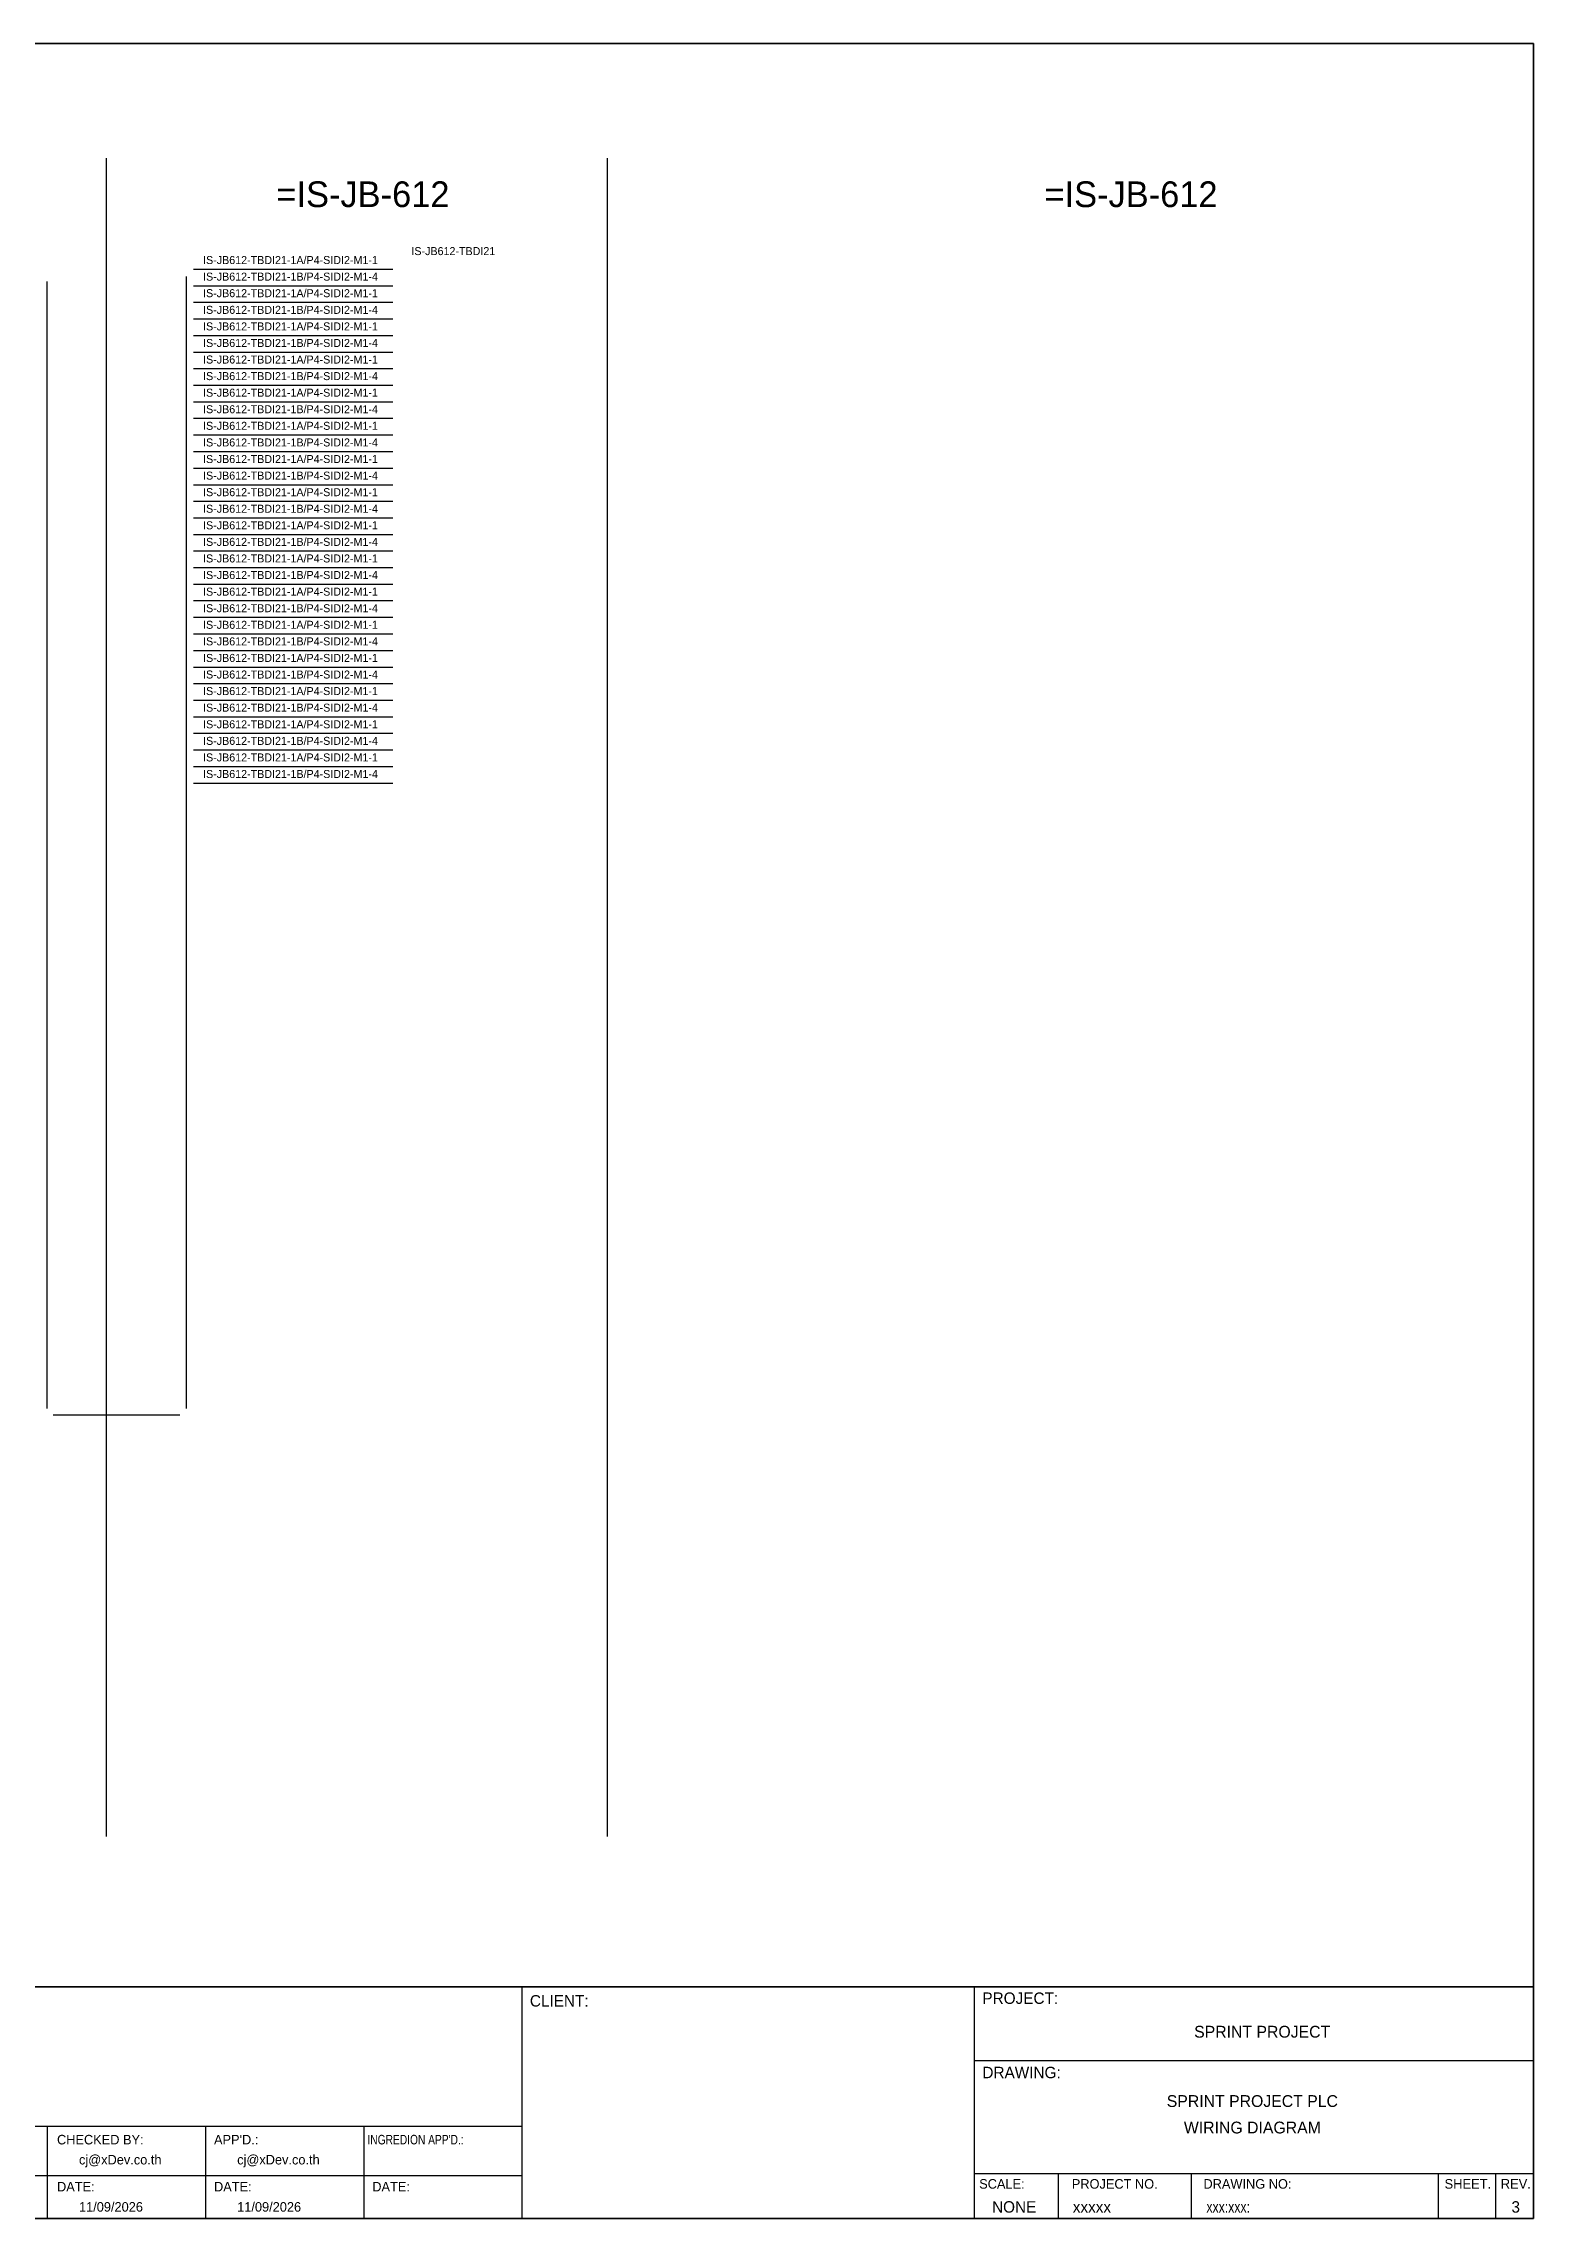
# Model space of a CAD drawing. Header units: metres. Extents: x 0 to 62600, y 0 to 2704.
# Drawn here: x 31394 to 33246, y 0 to 2704 of the extents above; entities that cross this region are included whole.
import ezdxf
from ezdxf.enums import TextEntityAlignment as Align

# ---------------------------------------------------------------- set-up
doc = ezdxf.new("R2010")
doc.units = ezdxf.units.M

msp = doc.modelspace()

# ---------------------------------------------------------------- linework, layer by layer
at = {"color": 4}
for p, q in [((32655.4, 56.1), (32655.4, 0)), ((32820.7, 56.1), (32820.7, 0))]:
    msp.add_line(p, q, dxfattribs=at)
at = {"color": 4, "ltscale": 0.5}
for p, q in [((33127.8, 56.1), (33127.8, 0)), ((33127.8, 56.1), (33127.8, 0)), ((33199, 56.1), (33199, 0)), ((33199, 56.1), (33199, 0))]:
    msp.add_line(p, q, dxfattribs=at)
at = {"layer": 'GT_1', "color": 4}
for p, q in [((31988.9, 0), (31988.9, 288.2)), ((32551.2, 0), (32551.2, 288.2)), ((32551.2, 0), (32551.2, 288.2)), ((32551.2, 0), (32551.2, 288.2)), ((31988.9, 114.3), (31201.9, 114.3)), ((31398.7, 0), (31398.7, 114.3)), ((31595.4, 0), (31595.4, 114.3)), ((31792.2, 0), (31792.2, 114.3)), ((32551.2, 56.1), (33246.4, 56.1)), ((31988.9, 52.9), (31201.9, 52.9))]:
    msp.add_line(p, q, dxfattribs=at)
at = {"layer": 'HELPPOINT', "color": 4, "lineweight": 35}
for p, q in [((29353.1, 2704.2), (33246.4, 2704.2)), ((29353.1, 2704.2), (33246.4, 2704.2)), ((33246.4, 2704.2), (33246.4, 0)), ((33246.4, 2704.2), (33246.4, 0)), ((33246.4, 0), (29353.1, 0)), ((33246.4, 0), (29353.1, 0))]:
    msp.add_line(p, q, dxfattribs=at)
at = {"layer": 'HELPPOINT', "color": 4}
for p, q in [((32551.2, 196.6), (33246.4, 196.6)), ((32551.2, 196.6), (33246.4, 196.6)), ((32551.2, 56.1), (33246.4, 56.1))]:
    msp.add_line(p, q, dxfattribs=at)
at = {"layer": 'IE-WIRE', "color": 4, "ltscale": 25.4}
for p, q in [((31397.6, 2408.1), (31397.6, 1007.1)), ((31571.1, 2414.6), (31571.1, 1007.1)), ((31580.3, 2423.7), (31828, 2423.7)), ((31580.3, 2423.7), (31828, 2423.7)), ((31580.3, 2403.1), (31828, 2403.1)), ((31580.3, 2403.1), (31828, 2403.1)), ((31580.3, 2382.5), (31828, 2382.5)), ((31580.3, 2382.5), (31828, 2382.5)), ((31580.3, 2361.9), (31828, 2361.9)), ((31580.3, 2361.9), (31828, 2361.9)), ((31580.3, 2341.2), (31828, 2341.2)), ((31580.3, 2341.2), (31828, 2341.2)), ((31580.3, 2320.6), (31828, 2320.6)), ((31580.3, 2320.6), (31828, 2320.6)), ((31580.3, 2300), (31828, 2300)), ((31580.3, 2300), (31828, 2300)), ((31580.3, 2279.4), (31828, 2279.4)), ((31580.3, 2279.4), (31828, 2279.4)), ((31580.3, 2258.8), (31828, 2258.8)), ((31580.3, 2258.8), (31828, 2258.8)), ((31580.3, 2238.2), (31828, 2238.2)), ((31580.3, 2238.2), (31828, 2238.2)), ((31580.3, 2217.6), (31828, 2217.6)), ((31580.3, 2217.6), (31828, 2217.6)), ((31580.3, 2197), (31828, 2197)), ((31580.3, 2197), (31828, 2197)), ((31580.3, 2176.3), (31828, 2176.3)), ((31580.3, 2176.3), (31828, 2176.3)), ((31580.3, 2155.7), (31828, 2155.7)), ((31580.3, 2155.7), (31828, 2155.7)), ((31580.3, 2135.1), (31828, 2135.1)), ((31580.3, 2135.1), (31828, 2135.1)), ((31580.3, 2114.5), (31828, 2114.5)), ((31580.3, 2114.5), (31828, 2114.5)), ((31580.3, 2093.9), (31828, 2093.9)), ((31580.3, 2093.9), (31828, 2093.9)), ((31580.3, 2073.3), (31828, 2073.3)), ((31580.3, 2073.3), (31828, 2073.3)), ((31580.3, 2052.7), (31828, 2052.7)), ((31580.3, 2052.7), (31828, 2052.7)), ((31580.3, 2032.1), (31828, 2032.1)), ((31580.3, 2032.1), (31828, 2032.1)), ((31580.3, 2011.5), (31828, 2011.5)), ((31580.3, 2011.5), (31828, 2011.5)), ((31580.3, 1990.8), (31828, 1990.8)), ((31580.3, 1990.8), (31828, 1990.8)), ((31580.3, 1970.2), (31828, 1970.2)), ((31580.3, 1970.2), (31828, 1970.2)), ((31580.3, 1949.6), (31828, 1949.6)), ((31580.3, 1949.6), (31828, 1949.6)), ((31580.3, 1929), (31828, 1929)), ((31580.3, 1929), (31828, 1929)), ((31580.3, 1908.4), (31828, 1908.4)), ((31580.3, 1908.4), (31828, 1908.4)), ((31580.3, 1887.8), (31828, 1887.8)), ((31580.3, 1887.8), (31828, 1887.8)), ((31580.3, 1867.2), (31828, 1867.2)), ((31580.3, 1867.2), (31828, 1867.2)), ((31580.3, 1846.6), (31828, 1846.6)), ((31580.3, 1846.6), (31828, 1846.6)), ((31580.3, 1825.9), (31828, 1825.9)), ((31580.3, 1825.9), (31828, 1825.9)), ((31580.3, 1805.3), (31828, 1805.3)), ((31580.3, 1805.3), (31828, 1805.3)), ((31580.3, 1784.7), (31828, 1784.7)), ((31580.3, 1784.7), (31828, 1784.7))]:
    msp.add_line(p, q, dxfattribs=at)
at = {"layer": 'IE-WIRE', "color": 4}
msp.add_line((31405.6, 999.1), (31563.1, 999.1), dxfattribs=at)
at = {"layer": 'MEMBER', "color": 4, "lineweight": 35}
msp.add_line((29353.1, 288.2), (33246.4, 288.2), dxfattribs=at)
msp.add_line((29353.1, 288.2), (33246.4, 288.2), dxfattribs=at)
at = {"layer": 'MEMBER', "color": 4}
for p, q in [((32551.2, 196.6), (33246.4, 196.6)), ((32551.2, 196.6), (33246.4, 196.6)), ((32551.2, 56.1), (33246.4, 56.1)), ((32551.2, 56.1), (33246.4, 56.1))]:
    msp.add_line(p, q, dxfattribs=at)
at = {"layer": 'x01001-FrameArea'}
for p, q in [((31471.3, 2561.5), (31471.3, 475)), ((32094.4, 2561.5), (32094.4, 475))]:
    msp.add_line(p, q, dxfattribs=at)

# ---------------------------------------------------------------- texts
at = {"color": 2}
for p in [(31790.8, 2516.8), (32745.9, 2516.8)]:
    msp.add_text('=IS-JB-612', height=32, dxfattribs=at).set_placement(p, align=Align.MIDDLE_CENTER)
at = {"color": 4}
for s, p in [('IS-JB612-TBDI21-1A/P4-SIDI2-M1-1', (31592, 2430)), ('IS-JB612-TBDI21-1B/P4-SIDI2-M1-4', (31592, 2409.4)), ('IS-JB612-TBDI21-1A/P4-SIDI2-M1-1', (31592, 2388.8)), ('IS-JB612-TBDI21-1B/P4-SIDI2-M1-4', (31592, 2368.1)), ('IS-JB612-TBDI21-1A/P4-SIDI2-M1-1', (31592, 2347.5)), ('IS-JB612-TBDI21-1B/P4-SIDI2-M1-4', (31592, 2326.9)), ('IS-JB612-TBDI21-1A/P4-SIDI2-M1-1', (31592, 2306.3)), ('IS-JB612-TBDI21-1B/P4-SIDI2-M1-4', (31592, 2285.7)), ('IS-JB612-TBDI21-1A/P4-SIDI2-M1-1', (31592, 2265.1)), ('IS-JB612-TBDI21-1B/P4-SIDI2-M1-4', (31592, 2244.5)), ('IS-JB612-TBDI21-1A/P4-SIDI2-M1-1', (31592, 2223.9)), ('IS-JB612-TBDI21-1B/P4-SIDI2-M1-4', (31592, 2203.2)), ('IS-JB612-TBDI21-1A/P4-SIDI2-M1-1', (31592, 2182.6)), ('IS-JB612-TBDI21-1B/P4-SIDI2-M1-4', (31592, 2162)), ('IS-JB612-TBDI21-1A/P4-SIDI2-M1-1', (31592, 2141.4)), ('IS-JB612-TBDI21-1B/P4-SIDI2-M1-4', (31592, 2120.8)), ('IS-JB612-TBDI21-1A/P4-SIDI2-M1-1', (31592, 2100.2)), ('IS-JB612-TBDI21-1B/P4-SIDI2-M1-4', (31592, 2079.6)), ('IS-JB612-TBDI21-1A/P4-SIDI2-M1-1', (31592, 2059)), ('IS-JB612-TBDI21-1B/P4-SIDI2-M1-4', (31592, 2038.4)), ('IS-JB612-TBDI21-1A/P4-SIDI2-M1-1', (31592, 2017.7)), ('IS-JB612-TBDI21-1B/P4-SIDI2-M1-4', (31592, 1997.1)), ('IS-JB612-TBDI21-1A/P4-SIDI2-M1-1', (31592, 1976.5)), ('IS-JB612-TBDI21-1B/P4-SIDI2-M1-4', (31592, 1955.9)), ('IS-JB612-TBDI21-1A/P4-SIDI2-M1-1', (31592, 1935.3)), ('IS-JB612-TBDI21-1B/P4-SIDI2-M1-4', (31592, 1914.7)), ('IS-JB612-TBDI21-1A/P4-SIDI2-M1-1', (31592, 1894.1)), ('IS-JB612-TBDI21-1B/P4-SIDI2-M1-4', (31592, 1873.5)), ('IS-JB612-TBDI21-1A/P4-SIDI2-M1-1', (31592, 1852.8)), ('IS-JB612-TBDI21-1B/P4-SIDI2-M1-4', (31592, 1832.2)), ('IS-JB612-TBDI21-1A/P4-SIDI2-M1-1', (31592, 1811.6)), ('IS-JB612-TBDI21-1B/P4-SIDI2-M1-4', (31592, 1791))]:
    msp.add_text(s, height=9.949, dxfattribs=at).set_placement(p)
msp.add_text('IS-JB612-TBDI21', height=9.949, dxfattribs=at).set_placement((31903.2, 2446.1), align=Align.MIDDLE_CENTER)
at = {"color": 4, "ltscale": 100}
for s, p in [('SPRINT PROJECT', (32909, 232.2)), ('SPRINT PROJECT PLC', (32896.8, 146)), ('WIRING DIAGRAM', (32896.8, 113.1))]:
    msp.add_text(s, height=14.693, dxfattribs=at).set_placement(p, align=Align.MIDDLE_CENTER)
at = {"layer": 'GT_1', "color": 4}
for s, p in [('CLIENT:', (31998.4, 263.5)), ('PROJECT:', (32561.1, 266.8)), ('DRAWING:', (32561.1, 174.4))]:
    msp.add_text(s, height=14.25, dxfattribs=at).set_placement(p)
at = {"layer": 'MEMBER', "color": 4, "ltscale": 0.8}
for s, height, p in [('CHECKED BY:', 11.875, (31410.4, 92.1)), ("APP'D.:", 11.88, (31605.6, 92.1)), ('cj@xDev.co.th', 11.875, (31437.7, 67.2)), ('cj@xDev.co.th', 11.875, (31634.4, 67.2)), ('DATE:', 11.88, (31410.4, 33.6)), ('DATE:', 11.88, (31605.6, 33.6)), ('DATE:', 11.88, (31802.4, 33.6)), ('SCALE:', 11.88, (32557.1, 37.1)), ('PROJECT NO.', 11.875, (32672.3, 37.1)), ('DRAWING NO:', 11.875, (32836, 37.1)), ('SHEET.', 12, (33135.8, 37.1)), ('REV.', 12, (33205.7, 37.1)), ('11/09/2026', 11.88, (31437.7, 8.5)), ('11/09/2026', 11.88, (31634.4, 8.5)), ('NONE', 14.23, (32573.1, 7.3)), ('xxxxx', 14.23, (32673.5, 7.3))]:
    msp.add_text(s, height=height, dxfattribs=at).set_placement(p)
at = {"layer": 'MEMBER', "color": 4, "ltscale": 0.8, "width": 0.8}
for s, height, p in [("INGREDION APP'D.:", 11.875, (31796.4, 92.1)), ('xxx:xxx:', 14.23, (32839.7, 7.3))]:
    msp.add_text(s, height=height, dxfattribs=at).set_placement(p)
at = {"layer": 'MEMBER', "color": 4, "ltscale": 0.8}
msp.add_text('3', height=14.2, dxfattribs=at).set_placement((33224.3, 7.3), align=Align.CENTER)

doc.saveas('drawing.dxf')
